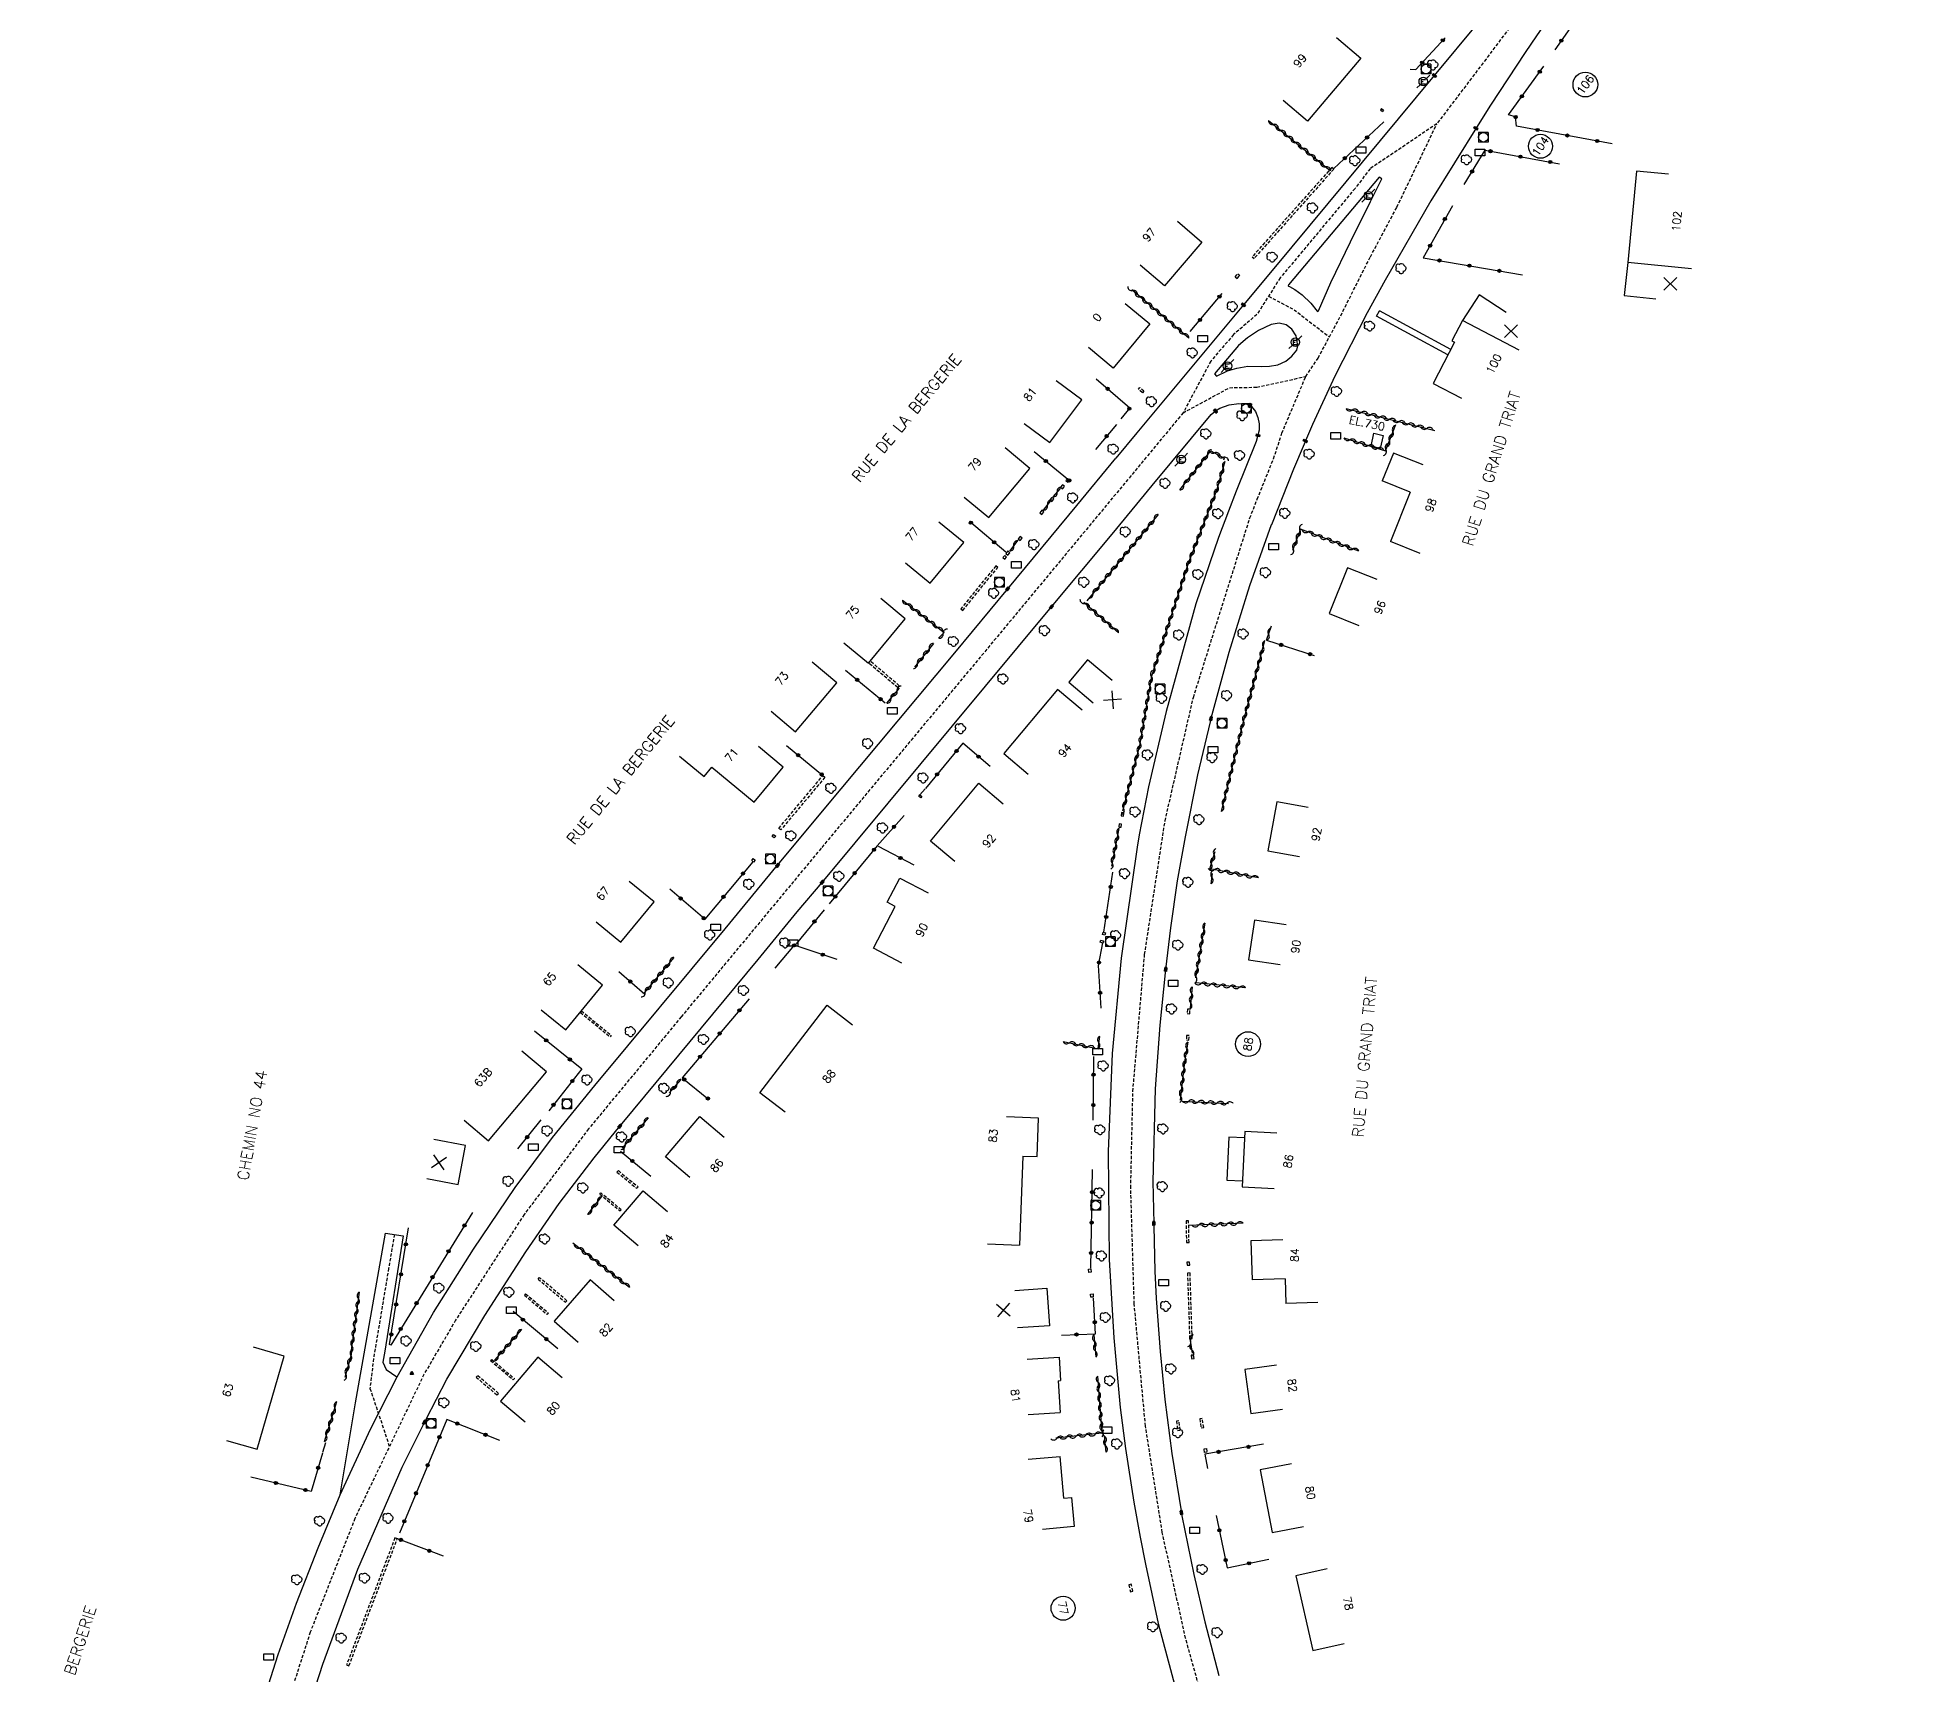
# Model space of a CAD drawing. Header units: millimetres. Extents: x 115000 to 116001, y 121999 to 123001.
# Drawn here: x 115086.2 to 115377.7, y 122583.1 to 122838.9 of the extents above; entities that cross this region are included whole.
import ezdxf
from ezdxf.enums import TextEntityAlignment as Align

# ---------------------------------------------------------------- set-up
doc = ezdxf.new("R2010")
doc.units = ezdxf.units.MM
doc.linetypes.add('DASHED', pattern=[0.75, 0.5, -0.25])
doc.layers.get('0').update_dxf_attribs({"linetype": 'CONTINUOUS'})
for name, color, linetype in [('W0001', 6, 'DASHED'), ('W0008', 7, 'CONTINUOUS'), ('W0100', 7, 'CONTINUOUS'), ('W0105', 7, 'CONTINUOUS'), ('W0112', 1, 'DASHED'), ('W0300', 7, 'CONTINUOUS'), ('W0310', 3, 'CONTINUOUS'), ('W0322', 7, 'CONTINUOUS'), ('W0400', 7, 'CONTINUOUS'), ('W0420', 7, 'CONTINUOUS'), ('W0471', 7, 'CONTINUOUS'), ('W0851', 7, 'CONTINUOUS'), ('W0984', 7, 'CONTINUOUS'), ('W0989', 7, 'CONTINUOUS'), ('W0991', 7, 'CONTINUOUS'), ('W1102', 7, 'CONTINUOUS'), ('W1471', 7, 'CONTINUOUS')]:
    doc.layers.add(name, color=color, linetype=linetype)
doc.styles.get("Standard").update_dxf_attribs({"font": 'romans.shx', "width": 0.85})

# ---------------------------------------------------------------- blocks, each defined once
blk = doc.blocks.new('T400')
for p, q in [((-0.15, 0.3), (0.15, 0.3)), ((-0.15, -0.25), (-0.15, 0.3)), ((-0.15, 0.15), (0.15, 0.15)), ((-0.15, 0), (0.15, 0)), ((0.15, 0.3), (0.15, -0.25)), ((-0.15, -0.15), (0.15, -0.15)), ((-0.15, -0.25), (-0.15, -0.3)), ((-0.15, -0.3), (0.15, -0.3)), ((0.15, -0.3), (0.15, -0.25))]:
    blk.add_line(p, q)
blk = doc.blocks.new('T300')
for p, q in [((-0.8, 0.51), (-0.86, 0.34)), ((-0.86, 0.34), (-0.86, 0.17)), ((-0.86, 0.17), (-0.74, 0.06)), ((-0.69, 0.63), (-0.8, 0.51)), ((-0.8, -0.06), (-0.74, 0.06)), ((-0.74, 0.06), (-0.69, 0.11)), ((-0.57, 0.69), (-0.69, 0.63)), ((-0.46, 0.69), (-0.57, 0.69)), ((-0.29, 0.63), (-0.46, 0.69)), ((-0.29, 0.63), (-0.17, 0.74)), ((-0.23, 0.57), (-0.29, 0.63)), ((-0.17, 0.74), (-0.06, 0.8)), ((-0.06, 0.8), (0.06, 0.8)), ((0.06, 0.8), (0.23, 0.74)), ((0.23, 0.74), (0.34, 0.63)), ((0.34, 0.63), (0.4, 0.51)), ((0.46, 0.46), (0.34, 0.46)), ((0.4, 0.51), (0.4, 0.46)), ((0.57, 0.4), (0.46, 0.46)), ((0.57, 0.4), (0.69, 0.29)), ((0.69, 0.29), (0.74, 0.17)), ((0.74, 0.06), (0.69, -0.17)), ((0.74, 0.17), (0.74, 0.06)), ((-0.8, -0.17), (-0.8, -0.06)), ((-0.8, -0.23), (-0.8, -0.17)), ((-0.74, -0.34), (-0.8, -0.23)), ((-0.69, -0.4), (-0.74, -0.34)), ((-0.51, -0.46), (-0.69, -0.4)), ((-0.4, -0.46), (-0.51, -0.46)), ((-0.4, -0.46), (-0.34, -0.46)), ((-0.34, -0.46), (-0.34, -0.4)), ((-0.34, -0.51), (-0.34, -0.46)), ((-0.29, -0.63), (-0.34, -0.51)), ((-0.17, -0.74), (-0.29, -0.63)), ((-0.06, -0.8), (-0.17, -0.74)), ((0.06, -0.8), (-0.06, -0.8)), ((0.17, -0.74), (0.06, -0.8)), ((0.23, -0.69), (0.17, -0.74)), ((0.29, -0.46), (0.23, -0.46)), ((0.29, -0.63), (0.23, -0.69)), ((0.46, -0.4), (0.29, -0.46)), ((0.34, -0.51), (0.29, -0.63)), ((0.34, -0.51), (0.34, -0.46)), ((0.57, -0.34), (0.46, -0.4)), ((0.63, -0.29), (0.57, -0.34)), ((0.69, -0.17), (0.63, -0.29))]:
    blk.add_line(p, q)
blk = doc.blocks.new('T471')
for p, q in [((-0.333334, 0.333334), (-0.333334, -0.333334)), ((-0.333334, 0.333334), (0.333334, 0.333334)), ((-0.333334, 0), (0, 0)), ((0.500001, 0.500001), (1.000002, 1.000002)), ((-0.500001, -0.500001), (-1.000002, -1.000002)), ((-0.333334, -0.333334), (0.333334, -0.333334))]:
    blk.add_line(p, q)
blk.add_ellipse((0, 0), major_axis=(0.471405, 0.471405), ratio=1, start_param=5.4977871438, end_param=11.780972451)
blk = doc.blocks.new('T420')
for p, q in [((0.75, 0.75), (-0.75, 0.75)), ((-0.75, 0.75), (-0.75, -0.75)), ((0.75, 0.75), (0.75, -0.75)), ((0.75, -0.75), (-0.75, -0.75))]:
    blk.add_line(p, q)
blk.add_ellipse((0, 0), major_axis=(-0.53, 0.53), ratio=1, start_param=3.926991, end_param=10.210176)
blk = doc.blocks.new('T1471')
at = {"color": 0, "linetype": 'Continuous', "flags": 128}
blk.add_lwpolyline([(-0.75, -0.5), (-0.75, 0.5), (0.75, 0.5), (0.75, -0.5), (-0.75, -0.5)], dxfattribs=at)
blk = doc.blocks.new('t991o')
at = {"color": 0, "linetype": 'Continuous'}
for p, q in [((-1, 1), (1, -1)), ((-1, -1), (1, 1))]:
    blk.add_line(p, q, dxfattribs=at)
blk = doc.blocks.new('t310o')
at = {"color": 0, "linetype": 'Continuous'}
for centre, start, end in [((-0.5, 0.38), 216.8699, 323.1304), ((0.5, -0.37), 36.8699, 143.1303)]:
    blk.add_arc(centre, 0.625, start, end, dxfattribs=at)
blk = doc.blocks.new('t322o')
at = {"color": 0, "linetype": 'Continuous'}
for radius in [0.25, 0.15]:
    blk.add_circle((0, 0), radius, dxfattribs=at)
blk = doc.blocks.new('T851')
for p, q in [((-0.25, -0.15), (0, 0.32)), ((0, 0.32), (0.25, -0.15)), ((-0.25, -0.15), (0.25, -0.15))]:
    blk.add_line(p, q)
for major_axis in [(-0.106, 0.106), (-0.0354, 0.0354), (-0.0236, 0.0236)]:
    blk.add_ellipse((0, 0), major_axis=major_axis, ratio=1, start_param=3.926991, end_param=10.210176)

msp = doc.modelspace()

# ---------------------------------------------------------------- linework, layer by layer
at = {"layer": 'W0001'}
for points in [[(115447.96, 123000), (115437.95, 122987.99), (115404.11, 122947.27), (115373.67, 122910.72), (115350.56, 122882.91), (115332.31, 122860.92), (115321.08, 122846.9), (115312.49, 122835.47), (115304.82, 122825.36), (115294.39, 122818.34), (115292.03, 122815.27), (115280.33, 122801.28), (115276.7, 122795.58), (115273.06, 122792.43), (115269.5, 122788.29), (115265.17, 122780.21), (115257.52, 122770.98)], [(115275.6, 122763.79), (115276.75, 122766.73), (115279.3, 122773.05), (115280.6, 122777.03), (115284.33, 122785.89), (115286.26, 122788.77), (115289.79, 122795.38), (115294.42, 122804.57), (115298.57, 122812.34), (115304.82, 122825.36)], [(115278.52, 122798.43), (115282.5, 122796.32), (115288.02, 122792.07)], [(115265.17, 122780.21), (115272.42, 122784.14), (115276.67, 122784.21), (115284.33, 122785.89)], [(115257.52, 122770.98), (115234.5, 122743.28), (115208.62, 122712.2), (115186.79, 122685.9), (115172.3, 122668.38), (115162.23, 122655), (115151.54, 122638.52), (115146.59, 122630.04), (115135.81, 122607.55), (115128.83, 122589.78), (115121.41, 122566.71), (115110.04, 122527.11)], [(115268.2, 122579.36), (115265.56, 122588.83), (115261.92, 122605.37), (115259.29, 122621.98), (115257.54, 122641.02), (115256.99, 122659.17), (115257.33, 122674.25), (115259.16, 122695.63), (115262.35, 122716.49), (115266.78, 122735.78), (115275.6, 122763.79)], [(115141.97, 122651.9), (115141.07, 122646.59), (115138.71, 122632.51), (115138.16, 122627.85), (115141.2, 122618.79)]]:
    msp.add_lwpolyline(points, dxfattribs=at)
at = {"layer": 'W0008'}
for points in [[(115443.37, 123000), (115433.12, 122987.71), (115432.84, 122987.38), (115401.43, 122949.57), (115401.21, 122949.3), (115370.63, 122912.57), (115370.44, 122912.35), (115339.58, 122875.16), (115339.35, 122874.89), (115311.31, 122841.21), (115304.41, 122832.9), (115279.32, 122802.75), (115274.59, 122797.08), (115257.96, 122777.08), (115254.69, 122773.11)], [(115452.54, 123000), (115437.06, 122981.4), (115436.81, 122981.12), (115405.62, 122943.59), (115405.4, 122943.35), (115374.25, 122905.9), (115373.93, 122905.57), (115343.16, 122868.51), (115342.84, 122868.12), (115330.27, 122852.95), (115325.99, 122847.28), (115320.36, 122839.09), (115318.6, 122836.49), (115313.2, 122828.27), (115311.26, 122825.19)], [(115311.26, 122825.19), (115303.88, 122813.34), (115296.72, 122800.94), (115293.92, 122795.81), (115288.89, 122785.94), (115285.41, 122778.4), (115284.27, 122775.83), (115284.09, 122775.31), (115282.42, 122771.41), (115278.96, 122762.72)], [(115281.65, 122800.19), (115281.6, 122800.06), (115281.66, 122799.99), (115281.78, 122799.94), (115282.63, 122799.47), (115283.79, 122798.64), (115285.11, 122797.34), (115286.09, 122796.1), (115286.22, 122796.04), (115286.34, 122796.13), (115288.27, 122800.59), (115291.31, 122806.92), (115294.44, 122813.21), (115296.24, 122816.76), (115295.82, 122817.04), (115281.65, 122800.19)], [(115270.07, 122786.32), (115270.39, 122785.93), (115272.09, 122786.76), (115273.54, 122787.21), (115275.26, 122787.5), (115277.41, 122787.46), (115278.67, 122787.49), (115279.97, 122787.71), (115281.22, 122788.27), (115282.17, 122789.07), (115282.93, 122789.98), (115283.11, 122790.67), (115282.82, 122792.23), (115282.15, 122793.26), (115281.28, 122793.96), (115280.17, 122794.24), (115278.92, 122794.01), (115276.96, 122793.06), (115275.24, 122791.94), (115273.81, 122790.74), (115270.07, 122786.32)], [(115260.35, 122768.85), (115269.57, 122779.97), (115270.24, 122780.51), (115270.92, 122780.96), (115272.38, 122781.45), (115273.89, 122781.69), (115274.9, 122781.63), (115275.36, 122781.52), (115275.6, 122781.37), (115275.84, 122781.21), (115276.46, 122780.43), (115276.87, 122779.49), (115277.06, 122778.5), (115277.06, 122777.49), (115276.85, 122776.7), (115276.6, 122775.76), (115273.44, 122767.97), (115272.25, 122764.85)], [(115120.85, 122577), (115123.83, 122586.28), (115126.68, 122594.29), (115130.04, 122602.96), (115133.48, 122611.22), (115138.25, 122621.51), (115142.38, 122629.67), (115148.1, 122639.7), (115154.31, 122649.62), (115160.82, 122659.22), (115166.68, 122667.05), (115173.27, 122675.18), (115193.64, 122699.63), (115201.83, 122709.56), (115201.83, 122709.56), (115211.78, 122721.48), (115229.49, 122742.75), (115237.77, 122752.73), (115248.56, 122765.75), (115254.69, 122773.11)], [(115198.8, 122694.86), (115204.91, 122702.26), (115208.78, 122706.88), (115244.6, 122749.91), (115254.07, 122761.29), (115260.35, 122768.85)], [(115272.25, 122764.85), (115270.69, 122760.74), (115267.18, 122750.39), (115262.53, 122733.59), (115259.76, 122721.79), (115258.31, 122714.3), (115258, 122712.37), (115255.5, 122695.04), (115254.09, 122680.15), (115253.47, 122664.87), (115253.61, 122647.98), (115254.34, 122635.73), (115255.33, 122624.85), (115256.17, 122618.45), (115257.48, 122610.07), (115258.47, 122604.61), (115259.29, 122600.42), (115261.29, 122591.14), (115263.96, 122581.02)], [(115278.95, 122762.73), (115275.52, 122753.22), (115272.32, 122742.77), (115269.52, 122732.46), (115269.39, 122731.93), (115267.42, 122723.7), (115265.47, 122713.98), (115264.26, 122707.14), (115263.22, 122699.79), (115262.44, 122693.29), (115262.35, 122692.75), (115261.55, 122684.59), (115260.82, 122674.65), (115260.45, 122660.16), (115260.59, 122653.62), (115260.58, 122653.2), (115260.77, 122646.16), (115260.99, 122641.87), (115261.59, 122633.62), (115262.34, 122626.14), (115263.41, 122617.71), (115264.9, 122608.44), (115264.99, 122607.96), (115266.86, 122598.8), (115268.55, 122591.4), (115270.74, 122583.03)], [(115112.7, 122513.9), (115111.72, 122515.41), (115111.21, 122517.14), (115111.16, 122519.06), (115111.3, 122519.55), (115115.48, 122534.22), (115121.38, 122555.04), (115124.15, 122564.12), (115127.45, 122574.5), (115130.77, 122584.81), (115136.25, 122599.62), (115143.18, 122615.53), (115146.65, 122622.54), (115146.93, 122623.05), (115150.15, 122629.31), (115156.1, 122639.24), (115162.51, 122649.19), (115167.73, 122656.72), (115173.17, 122663.88), (115177.18, 122668.79), (115177.55, 122669.24), (115198.8, 122694.86)], [(115133.48, 122611.22), (115135.92, 122625.6), (115140.57, 122652.1), (115143.36, 122651.7), (115140.48, 122633.68), (115140.19, 122631.93), (115140.71, 122630.81), (115142.37, 122629.67)]]:
    msp.add_lwpolyline(points, dxfattribs=at)
at = {"layer": 'W0100'}
for p, q in [((115300.66, 122767.84), (115296.29, 122769.6)), ((115300.66, 122767.84), (115297.55, 122760.12)), ((115302.19, 122758.26), (115297.55, 122760.12)), ((115242.59, 122670.06), (115237.6, 122670.25)), ((115242.37, 122664.06), (115242.59, 122670.06)), ((115240.15, 122664.14), (115239.63, 122650.24)), ((115240.15, 122664.14), (115242.37, 122664.06)), ((115234.63, 122650.43), (115239.63, 122650.24)), ((115281.09, 122644.97), (115275.96, 122644.79)), ((115281.09, 122644.97), (115281.23, 122641.09)), ((115286.22, 122641.27), (115281.23, 122641.09)), ((115245.67, 122629.06), (115246.04, 122629.08)), ((115245.67, 122629.06), (115245.96, 122624.08)), ((115240.97, 122623.79), (115245.96, 122624.08)), ((115240.99, 122616.78), (115245.97, 122617.23)), ((115246.56, 122610.72), (115245.97, 122617.23)), ((115246.56, 122610.72), (115247.76, 122610.83)), ((115247.76, 122610.83), (115248.17, 122606.28)), ((115248.17, 122606.28), (115243.19, 122605.83))]:
    msp.add_line(p, q, dxfattribs=at)
for points in [[(115289.13, 122838.83), (115292.95, 122835.59), (115284.62, 122825.78), (115280.8, 122829.01)], [(115340.97, 122817.51), (115335.99, 122817.98), (115334.62, 122803.67), (115334.05, 122798.55), (115339.02, 122798)], [(115264.3, 122810.13), (115268.1, 122806.89), (115262.29, 122800.06), (115258.48, 122803.3)], [(115315.62, 122795.89), (115311.44, 122798.64), (115308.79, 122794.63), (115307.14, 122791.46), (115307.58, 122791.23), (115304.21, 122784.8), (115308.64, 122782.48)], [(115256.14, 122797.29), (115259.98, 122794.09), (115254.26, 122787.21), (115250.42, 122790.41)], [(115240.37, 122778.57), (115244.37, 122775.57), (115249.37, 122782.23), (115245.36, 122785.23)], [(115294.55, 122774.99), (115294.97, 122777.02), (115296.4, 122776.68), (115295.98, 122774.66), (115294.55, 122774.99)], [(115230.97, 122767.05), (115234.81, 122763.85), (115241.22, 122771.53), (115237.39, 122774.73)], [(115302.67, 122772.07), (115298.03, 122773.93), (115296.29, 122769.6)], [(115221.8, 122756.8), (115225.66, 122753.62), (115230.9, 122759.95), (115227.04, 122763.14)], [(115295.48, 122754.16), (115290.84, 122756.03), (115287.97, 122748.89), (115292.61, 122747.02)], [(115212.18, 122744.31), (115216.03, 122741.11), (115221.78, 122748.03), (115217.94, 122751.23)], [(115200.81, 122733.61), (115204.64, 122730.4), (115211.06, 122738.06), (115207.23, 122741.27)], [(115254.08, 122738.43), (115250.26, 122741.65), (115247.32, 122738.16), (115251.14, 122734.94)], [(115249.39, 122733.78), (115245.56, 122737.01), (115237.15, 122727.02), (115240.98, 122723.8)], [(115186.49, 122726.6), (115190.35, 122723.41), (115191.54, 122724.86), (115198.16, 122719.4), (115202.71, 122724.9), (115198.86, 122728.09)], [(115229.53, 122710.13), (115225.7, 122713.34), (115233.24, 122722.36), (115237.07, 122719.16)], [(115284.73, 122718.57), (115279.81, 122719.46), (115278.42, 122711.79), (115283.34, 122710.9)], [(115173.48, 122700.7), (115177.35, 122697.53), (115182.53, 122703.86), (115178.66, 122707.03)], [(115221.23, 122694.29), (115216.8, 122696.6), (115220.22, 122703.14), (115218.96, 122703.81), (115220.9, 122707.54), (115225.34, 122705.23)], [(115281.26, 122700.24), (115276.31, 122700.98), (115275.39, 122694.8), (115280.34, 122694.07)], [(115164.89, 122686.99), (115168.76, 122683.83), (115174.5, 122690.85), (115170.63, 122694.01)], [(115203.01, 122670.97), (115199.05, 122674.02), (115209.59, 122687.7), (115213.55, 122684.65)], [(115152.85, 122669.76), (115156.68, 122666.54), (115165.71, 122677.3), (115161.88, 122680.51)], [(115188.13, 122660.79), (115184.32, 122664.02), (115189.66, 122670.32), (115193.47, 122667.09)], [(115279.81, 122667.74), (115274.81, 122667.98), (115274.4, 122659.32), (115279.4, 122659.08)], [(115147.02, 122660.63), (115151.94, 122659.72), (115153.06, 122665.79), (115148.15, 122666.71)], [(115274.77, 122666.98), (115272.29, 122667.1), (115271.98, 122660.37), (115274.45, 122660.26)], [(115180.07, 122650.12), (115176.26, 122653.35), (115180.83, 122658.73), (115184.64, 122655.49)], [(115280.74, 122651.08), (115275.74, 122650.9), (115275.96, 122644.79)], [(115176.3, 122641.52), (115172.53, 122644.8), (115166.93, 122638.36), (115170.7, 122635.08)], [(115238.91, 122643.15), (115243.9, 122643.49), (115244.29, 122637.64), (115239.3, 122637.31)], [(115115.76, 122619.74), (115120.56, 122618.34), (115124.78, 122632.89), (115119.98, 122634.29)], [(115168.19, 122629.48), (115164.38, 122632.72), (115158.57, 122625.88), (115162.38, 122622.64)], [(115240.84, 122632.43), (115245.83, 122632.72), (115246.04, 122629.08)], [(115279.77, 122631.47), (115274.82, 122630.79), (115275.77, 122623.91), (115280.72, 122624.59)], [(115282.13, 122616.09), (115277.21, 122615.15), (115279.09, 122605.33), (115284, 122606.27)], [(115287.68, 122599.7), (115282.8, 122598.6), (115285.44, 122586.9), (115290.31, 122587.99)]]:
    msp.add_lwpolyline(points, dxfattribs=at)
at = {"layer": 'W0105'}
for p, q in [((115295.38, 122795.3), (115295.84, 122796.16)), ((115306.99, 122790.11), (115295.84, 122796.16)), ((115306.54, 122789.25), (115295.38, 122795.3)), ((115224.04, 122720.55), (115224.89, 122721.49)), ((115130.82, 122617.87), (115131.24, 122619.39))]:
    msp.add_line(p, q, dxfattribs=at)
at = {"layer": 'W0112'}
for p, q in [((115296.18, 122827.76), (115296.01, 122827.56)), ((115296.18, 122827.76), (115296.48, 122827.5)), ((115296.01, 122827.56), (115296.31, 122827.29)), ((115296.48, 122827.5), (115296.31, 122827.29)), ((115288.41, 122818.55), (115275.96, 122804.59)), ((115288.71, 122818.29), (115276.25, 122804.32)), ((115288.71, 122818.29), (115288.41, 122818.55)), ((115275.96, 122804.59), (115276.25, 122804.32)), ((115273.32, 122801.43), (115273.7, 122801.88)), ((115273.63, 122801.18), (115274.01, 122801.63)), ((115274.01, 122801.63), (115273.7, 122801.88)), ((115273.32, 122801.43), (115273.63, 122801.18)), ((115258.18, 122783.89), (115258.4, 122784.15)), ((115259.05, 122783.62), (115258.4, 122784.15)), ((115247.41, 122769.65), (115247.1, 122769.91)), ((115247.18, 122769.38), (115247.41, 122769.65)), ((115244.99, 122766.76), (115244.67, 122767)), ((115244.68, 122766.36), (115244.99, 122766.76)), ((115246.64, 122768.74), (115246.33, 122768.98)), ((115246.33, 122768.33), (115246.64, 122768.74)), ((115243.11, 122764.35), (115243.43, 122764.73)), ((115243.43, 122764.73), (115243.13, 122764.99)), ((115240.02, 122760.62), (115239.72, 122760.88)), ((115237.6, 122757.66), (115237.3, 122757.93)), ((115237.8, 122758), (115238.12, 122758.37)), ((115238.12, 122758.37), (115237.82, 122758.64)), ((115239.72, 122760.26), (115240.02, 122760.62)), ((115230.74, 122749.35), (115236.22, 122756.06)), ((115236.22, 122756.06), (115235.91, 122756.31)), ((115237.33, 122757.35), (115237.6, 122757.66)), ((115216.06, 122741.13), (115216.31, 122741.43)), ((115220.83, 122737.6), (115216.31, 122741.43)), ((115209.21, 122723.3), (115202.33, 122715.07)), ((115223.87, 122720.32), (115224.04, 122720.56)), ((115224.04, 122720.56), (115224.37, 122720.32)), ((115255.94, 122717.75), (115255.54, 122717.79)), ((115255.88, 122717.21), (115255.94, 122717.75)), ((115201.3, 122713.82), (115200.98, 122714.06)), ((115201.53, 122714.12), (115201.3, 122713.82)), ((115202.33, 122715.07), (115202.02, 122715.32)), ((115255.57, 122715.97), (115255.18, 122716.03)), ((115255.51, 122715.48), (115255.57, 122715.97)), ((115198.08, 122710.04), (115197.78, 122710.3)), ((115198.34, 122710.34), (115198.08, 122710.04)), ((115252.62, 122697.41), (115252.24, 122697.52)), ((115252.96, 122698.63), (115252.57, 122698.73)), ((115252.72, 122697.76), (115252.62, 122697.41)), ((115253.05, 122698.99), (115252.96, 122698.63)), ((115171.19, 122686.81), (115175.83, 122683.02)), ((115265.86, 122687.08), (115265.82, 122686.38)), ((115265.82, 122686.38), (115266.22, 122686.35)), ((115175.83, 122683.02), (115175.66, 122682.78)), ((115265.7, 122682.96), (115265.68, 122682.28)), ((115265.68, 122682.28), (115266.08, 122682.26)), ((115176.96, 122661.86), (115176.74, 122661.62)), ((115176.74, 122661.62), (115179.83, 122659.1)), ((115174.07, 122658.18), (115174.21, 122658.38)), ((115174.07, 122658.18), (115177.26, 122655.56)), ((115265.63, 122654.03), (115265.7, 122650.64)), ((115265.7, 122650.64), (115266.1, 122650.65)), ((115265.78, 122647.56), (115265.81, 122647.08)), ((115265.81, 122647.08), (115266.21, 122647.1)), ((115164.41, 122644.92), (115164.62, 122645.17)), ((115164.41, 122644.92), (115168.71, 122641.3)), ((115250.83, 122646.01), (115250.43, 122645.96)), ((115250.76, 122646.51), (115250.83, 122646.01)), ((115265.86, 122645.86), (115266.19, 122635.62)), ((115162.47, 122642.64), (115162.28, 122642.42)), ((115162.28, 122642.42), (115165.85, 122639.39)), ((115251.14, 122642.11), (115250.74, 122642.09)), ((115251.12, 122642.61), (115251.14, 122642.11)), ((115266.19, 122635.62), (115266.59, 122635.63)), ((115266.41, 122633.02), (115266.48, 122632.49)), ((115266.48, 122632.49), (115266.88, 122632.54)), ((115154.75, 122629.6), (115154.98, 122629.83)), ((115154.75, 122629.6), (115158, 122626.85)), ((115157.01, 122632.2), (115157.18, 122632.38)), ((115157.18, 122632.38), (115160.72, 122629.38)), ((115264.12, 122622.75), (115264.32, 122621.29)), ((115264.32, 122621.29), (115264.72, 122621.34)), ((115267.77, 122623.09), (115267.99, 122621.67)), ((115267.99, 122621.67), (115268.39, 122621.73)), ((115268.43, 122618.4), (115268.82, 122618.47)), ((115268.52, 122617.85), (115268.43, 122618.4)), ((115142.06, 122604.51), (115134.51, 122584.69)), ((115257.08, 122597.29), (115256.69, 122597.2)), ((115257.33, 122596.18), (115257.08, 122597.29)), ((115134.51, 122584.69), (115134.88, 122584.55))]:
    msp.add_line(p, q, dxfattribs=at)
for points in [[(115259.05, 122783.62), (115258.82, 122783.36), (115258.18, 122783.89)], [(115247.1, 122769.91), (115246.88, 122769.64), (115247.18, 122769.38)], [(115244.67, 122767), (115244.36, 122766.6), (115244.68, 122766.36)], [(115246.33, 122768.98), (115246.01, 122768.58), (115246.33, 122768.33)], [(115243.13, 122764.99), (115242.81, 122764.6), (115243.11, 122764.35)], [(115239.72, 122760.88), (115239.41, 122760.53), (115239.72, 122760.26)], [(115237.3, 122757.93), (115237.03, 122757.62), (115237.33, 122757.35)], [(115237.82, 122758.64), (115237.5, 122758.27), (115237.8, 122758)], [(115235.91, 122756.31), (115230.43, 122749.6), (115230.74, 122749.35)], [(115220.83, 122737.6), (115220.59, 122737.3), (115216.06, 122741.13)], [(115202.02, 122715.32), (115208.9, 122723.56), (115209.21, 122723.3)], [(115224.37, 122720.32), (115224.19, 122720.08), (115223.87, 122720.32)], [(115255.54, 122717.79), (115255.48, 122717.26), (115255.88, 122717.21)], [(115200.98, 122714.06), (115201.21, 122714.37), (115201.53, 122714.12)], [(115255.18, 122716.03), (115255.11, 122715.53), (115255.51, 122715.48)], [(115197.78, 122710.3), (115198.03, 122710.6), (115198.34, 122710.34)], [(115252.24, 122697.52), (115252.34, 122697.87), (115252.72, 122697.76)], [(115252.57, 122698.73), (115252.67, 122699.09), (115253.05, 122698.99)], [(115171.19, 122686.81), (115171.03, 122686.57), (115175.66, 122682.78)], [(115266.22, 122686.35), (115266.26, 122687.06), (115265.86, 122687.08)], [(115266.08, 122682.26), (115266.1, 122682.95), (115265.7, 122682.96)], [(115176.96, 122661.86), (115180.05, 122659.35), (115179.83, 122659.1)], [(115177.26, 122655.56), (115177.4, 122655.76), (115174.21, 122658.38)], [(115266.1, 122650.65), (115266.03, 122654.04), (115265.63, 122654.03)], [(115266.21, 122647.1), (115266.18, 122647.59), (115265.78, 122647.56)], [(115168.71, 122641.3), (115168.91, 122641.55), (115164.62, 122645.17)], [(115250.43, 122645.96), (115250.37, 122646.46), (115250.76, 122646.51)], [(115266.59, 122635.63), (115266.26, 122645.88), (115265.86, 122645.86)], [(115162.47, 122642.64), (115166.05, 122639.61), (115165.85, 122639.39)], [(115250.74, 122642.09), (115250.72, 122642.59), (115251.12, 122642.61)], [(115266.88, 122632.54), (115266.8, 122633.07), (115266.41, 122633.02)], [(115158, 122626.85), (115158.23, 122627.08), (115154.98, 122629.83)], [(115157.01, 122632.2), (115160.55, 122629.2), (115160.72, 122629.38)], [(115264.72, 122621.34), (115264.51, 122622.81), (115264.12, 122622.75)], [(115268.39, 122621.73), (115268.16, 122623.15), (115267.77, 122623.09)], [(115268.82, 122618.47), (115268.91, 122617.92), (115268.52, 122617.85)], [(115134.88, 122584.55), (115142.43, 122604.37), (115142.06, 122604.51)], [(115256.69, 122597.2), (115256.94, 122596.09), (115257.33, 122596.18)]]:
    msp.add_lwpolyline(points, dxfattribs=at)
at = {"layer": 'W0310'}
for p, q in [((115278.51, 122825.89), (115288.14, 122818.04)), ((115266.09, 122791.9), (115257.15, 122799.41)), ((115290.63, 122780.88), (115304.51, 122777.46)), ((115244.87, 122767.09), (115246, 122768.42)), ((115243.37, 122765.02), (115244.45, 122766.41)), ((115261.29, 122764.34), (115250.12, 122750.86)), ((115238.1, 122758.63), (115239.4, 122760.33)), ((115255.1, 122745.85), (115249.66, 122750.59)), ((115278.22, 122744.69), (115278.99, 122746.95)), ((115226.16, 122744.2), (115223.19, 122740.49)), ((115218.9, 122734.85), (115220.86, 122737.2)), ((115255.15, 122715.32), (115253.97, 122709.4)), ((115269.54, 122706.68), (115269.74, 122708.26)), ((115268.57, 122700.53), (115267.12, 122691.98)), ((115185.62, 122695.14), (115181, 122689.61)), ((115274.94, 122690.39), (115267.17, 122691.18)), ((115266.58, 122690.57), (115266.26, 122687.26)), ((115246.43, 122682.03), (115251.69, 122680.96)), ((115252.13, 122682.83), (115251.85, 122680.95)), ((115186.74, 122676.11), (115184.9, 122673.99)), ((115265.02, 122672.73), (115272.24, 122672.35)), ((115181.63, 122670.11), (115177.54, 122665.36)), ((115174.34, 122657.8), (115172.2, 122655.11)), ((115274.57, 122653.66), (115266.09, 122653.27)), ((115178.72, 122643.63), (115169.84, 122650.56)), ((115161.83, 122637.03), (115157.62, 122632.25)), ((115251.21, 122636.2), (115251.52, 122632.76)), ((115131.04, 122619.54), (115132.99, 122625.79)), ((115253.15, 122617.9), (115252.9, 122620.47))]:
    msp.add_line(p, q, dxfattribs=at)
for points in [[(115290.3, 122776.3), (115296.77, 122774.29), (115298.38, 122778.39)], [(115271.71, 122772.59), (115270.43, 122768.22), (115266.03, 122756.83), (115260.25, 122739.1), (115258.36, 122728.26), (115255.72, 122717.99)], [(115264.66, 122768.18), (115269.49, 122774.29), (115271.57, 122773.13), (115271.47, 122772.82)], [(115292.64, 122758.6), (115283.5, 122762.04), (115282.25, 122758.69)], [(115221.32, 122750.95), (115227.86, 122745.9), (115226.97, 122745)], [(115271.16, 122717.97), (115274.64, 122732.22), (115277.95, 122744.65)], [(115276.96, 122707.57), (115269.37, 122709.01), (115270.16, 122711.68)], [(115265.89, 122681.94), (115265.4, 122678.83), (115264.69, 122672.85)], [(115136.47, 122642.89), (115135.23, 122633.82), (115135.21, 122633.08), (115134.21, 122629.54)], [(115266.7, 122636.26), (115266.29, 122635.33), (115266.59, 122633.36)], [(115251.82, 122629.78), (115252.48, 122620.84), (115245.27, 122620.08)]]:
    msp.add_lwpolyline(points, dxfattribs=at)
at = {"layer": 'W0322'}
for p, q in [((115288.71, 122818.36), (115296.52, 122825.68)), ((115266.29, 122792.9), (115271.28, 122798.86)), ((115254.77, 122778.39), (115251.47, 122774.51)), ((115241.91, 122774.2), (115247.41, 122769.65)), ((115237.47, 122758.46), (115231.79, 122763.26)), ((115278.22, 122744.69), (115285.65, 122742.32)), ((115212.44, 122740.03), (115218.61, 122734.93)), ((115203.21, 122728.26), (115208.87, 122723.62)), ((115223.14, 122709.59), (115217.58, 122712.49)), ((115252.8, 122699.13), (115254.22, 122708.48)), ((115209.09, 122702.61), (115204.72, 122697.29)), ((115177.02, 122692.95), (115181.09, 122689.43)), ((115251.11, 122669.73), (115251.22, 122679.68)), ((115161.23, 122665.25), (115164.89, 122669.79)), ((115177.3, 122664.88), (115182.03, 122661)), ((115250.76, 122646.62), (115251.02, 122662.04)), ((115167.52, 122634.04), (115160.53, 122639.85)), ((115149.64, 122601.65), (115142.37, 122604.43))]:
    msp.add_line(p, q, dxfattribs=at)
for points in [[(115341.16, 122845.42), (115333.58, 122851.69), (115323.26, 122836.93)], [(115300.62, 122833.91), (115301.5, 122833.81), (115306.1, 122838.78)], [(115332.21, 122822.23), (115317.23, 122825), (115317.11, 122826.43), (115316, 122826.76), (115321.51, 122834.36)], [(115309.07, 122815.87), (115312.34, 122821.22), (115323.96, 122819.12)], [(115307.23, 122812.55), (115302.68, 122804.43), (115318.17, 122801.78)], [(115251.58, 122785.51), (115256.87, 122780.98), (115255.44, 122779.28)], [(115235.02, 122724.98), (115230.79, 122728.6), (115224.91, 122721.55)], [(115221.59, 122717.35), (115217.4, 122712.61), (115209.88, 122703.51)], [(115197.94, 122710.09), (115190.45, 122701.15), (115184.98, 122705.83)], [(115211.16, 122694.83), (115204.43, 122697.08), (115201.39, 122693.5)], [(115252.35, 122687.26), (115251.95, 122693.9), (115252.62, 122697.42)], [(115197.41, 122688.71), (115186.91, 122676.38), (115191.04, 122673.05)], [(115163.84, 122683.7), (115171.24, 122677.74), (115166.11, 122671.21)], [(115154.17, 122655.33), (115141.4, 122634.63), (115141.23, 122634.69), (115144.19, 122652.94)], [(115246.16, 122636.16), (115251.48, 122636.4), (115251.15, 122641.94)], [(115158.42, 122619.73), (115150.16, 122623.01), (115142.75, 122605.24)], [(115277.73, 122619.12), (115268.59, 122617.58), (115268.99, 122615.33)], [(115130.76, 122617.73), (115128.96, 122611.77), (115119.53, 122614)], [(115270.35, 122608.01), (115272.07, 122599.82), (115278.54, 122601.19)]]:
    msp.add_lwpolyline(points, dxfattribs=at)
at = {"layer": 'W1102'}
for p, q in [((115344.57, 122802.71), (115334.62, 122803.67)), ((115317.66, 122789.99), (115308.79, 122794.63))]:
    msp.add_line(p, q, dxfattribs=at)
for centre, radius in [((115328.01, 122831.48), 1.93), ((115320.99, 122821.84), 1.87), ((115275.32, 122681.62), 1.94), ((115246.43, 122593.52), 1.88)]:
    msp.add_circle(centre, radius, dxfattribs=at)

# ---------------------------------------------------------------- block references
at = {"layer": 'W0300'}
for p in [(115304.22, 122834.54), (115292.02, 122819.58), (115309.47, 122819.72), (115285.41, 122812.21), (115279.1, 122804.53), (115299.24, 122802.74), (115272.9, 122796.79), (115294.33, 122793.75), (115266.64, 122789.57), (115289.17, 122783.55), (115260.25, 122781.96), (115274.43, 122779.78), (115254.28, 122774.54), (115268.76, 122776.92), (115274.03, 122773.55), (115284.89, 122773.76), (115262.38, 122769.19), (115247.95, 122766.93), (115270.64, 122764.45), (115281.08, 122764.51), (115256.18, 122761.62), (115241.89, 122759.62), (115267.52, 122754.97), (115278.07, 122755.27), (115235.61, 122752.03), (115249.69, 122753.76), (115243.55, 122746.19), (115264.51, 122745.5), (115274.57, 122745.66), (115229.32, 122744.5), (115237.06, 122738.64), (115261.82, 122735.6), (115272.01, 122736.06), (115230.42, 122730.88), (115215.93, 122728.55), (115259.63, 122726.77), (115269.72, 122726.36), (115224.58, 122723.18), (115210.19, 122721.56), (115257.7, 122717.89), (115267.68, 122716.67), (115203.94, 122714.15), (115218.25, 122715.38), (115211.44, 122707.81), (115256.07, 122708.25), (115197.37, 122706.57), (115265.96, 122706.89), (115191.26, 122698.65), (115203.01, 122697.43), (115254.67, 122698.57), (115264.37, 122697.07), (115184.79, 122691.18), (115196.53, 122689.99), (115263.39, 122687.11), (115178.86, 122683.55), (115190.29, 122682.35), (115172.09, 122676.02), (115252.71, 122678.22), (115184.11, 122674.71), (115165.87, 122668.07), (115177.49, 122667.12), (115252.21, 122668.23), (115262.05, 122668.38), (115159.78, 122660.2), (115171.43, 122659.17), (115252.11, 122658.37), (115261.95, 122659.37), (115165.46, 122651.17), (115252.44, 122648.53), (115148.95, 122643.51), (115159.9, 122642.87), (115262.48, 122640.68), (115253.06, 122638.92), (115143.84, 122635.24), (115154.71, 122634.4), (115253.73, 122629.04), (115263.29, 122630.9), (115149.74, 122625.6), (115264.36, 122620.91), (115254.84, 122619.18), (115130.32, 122607.12), (115141.01, 122607.57), (115268.19, 122599.57), (115126.77, 122597.96), (115137.34, 122598.22), (115133.69, 122588.85), (115260.46, 122590.61), (115270.52, 122589.72)]:
    msp.add_blockref('T300', p, dxfattribs=at)
at = {"layer": 'W0310'}
for p, rotation in [((115279.28, 122825.26), 320.8410044175038), ((115280.44, 122824.31), 320.8410044175038), ((115281.61, 122823.36), 320.8410044175038), ((115282.77, 122822.42), 320.8410044175038), ((115283.93, 122821.47), 320.8410044175038), ((115285.1, 122820.52), 320.8410044175038), ((115286.26, 122819.57), 320.8410044175038), ((115287.42, 122818.63), 320.8410044175038), ((115257.29, 122799.3), 139.9287594762453), ((115258.43, 122798.33), 139.9287594762453), ((115259.58, 122797.37), 139.9287594762453), ((115260.73, 122796.4), 139.9287594762453), ((115261.88, 122795.44), 139.9287594762453), ((115263.02, 122794.47), 139.9287594762453), ((115264.17, 122793.51), 139.9287594762453), ((115265.32, 122792.54), 139.9287594762453), ((115291.6, 122780.64), 346.1826046590223), ((115293.06, 122780.28), 346.1826046590223), ((115294.51, 122779.92), 346.1826046590223), ((115295.97, 122779.56), 346.1826046590223), ((115297.43, 122779.2), 346.1826046590223), ((115297.95, 122777.29), 68.61194234824714), ((115298.88, 122778.85), 346.1826046590223), ((115300.34, 122778.49), 346.1826046590223), ((115301.8, 122778.13), 346.1826046590223), ((115303.25, 122777.77), 346.1826046590223), ((115291.25, 122776), 342.7686102259353), ((115292.69, 122775.55), 342.7686102259353), ((115294.12, 122775.11), 342.7686102259353), ((115296.85, 122774.5), 68.61194234824714), ((115297.4, 122775.9), 68.61194234824714), ((115268.07, 122772.49), 51.68920436048521), ((115269, 122773.67), 51.68920436048521), ((115270.1, 122773.95), 330.7956363826332), ((115271.41, 122773.22), 330.7956363826332), ((115271.42, 122771.63), 253.6934672270544), ((115295.55, 122774.67), 342.7686102259353), ((115265.28, 122768.96), 51.68920436048521), ((115266.21, 122770.14), 51.68920436048521), ((115267.14, 122771.32), 51.68920436048521), ((115270.58, 122768.75), 253.6934672270544), ((115271, 122770.19), 253.6934672270544), ((115243.99, 122765.81), 52.02210184792427), ((115245.51, 122767.85), 49.54068009331301), ((115269.55, 122765.94), 248.8967858656909), ((115270.09, 122767.34), 248.8967858656909), ((115260.65, 122763.57), 230.3496558175184), ((115268.47, 122763.14), 248.8967858656909), ((115269.01, 122764.54), 248.8967858656909), ((115257.78, 122760.1), 230.3496558175184), ((115258.74, 122761.26), 230.3496558175184), ((115259.7, 122762.41), 230.3496558175184), ((115267.38, 122760.34), 248.8967858656909), ((115267.93, 122761.74), 248.8967858656909), ((115282.9, 122760.42), 249.5806673975679), ((115283.42, 122761.82), 249.5806673975679), ((115284.68, 122761.6), 159.3079603117028), ((115286.09, 122761.07), 159.3079603117028), ((115287.49, 122760.54), 159.3079603117028), ((115238.71, 122759.43), 52.70123607846567), ((115255.87, 122757.79), 230.3496558175184), ((115256.82, 122758.95), 230.3496558175184), ((115266.3, 122757.54), 248.8967858656909), ((115266.85, 122758.94), 248.8967858656909), ((115282.37, 122759.01), 249.5806673975679), ((115288.9, 122760.01), 159.3079603117028), ((115290.3, 122759.48), 159.3079603117028), ((115291.7, 122758.95), 159.3079603117028), ((115252.99, 122754.33), 230.3496558175184), ((115253.95, 122755.48), 230.3496558175184), ((115254.91, 122756.63), 230.3496558175184), ((115265.34, 122754.7), 251.9373829908995), ((115265.8, 122756.13), 251.9373829908995), ((115251.08, 122752.02), 230.3496558175184), ((115252.04, 122753.17), 230.3496558175184), ((115264.41, 122751.85), 251.9373829908995), ((115264.87, 122753.28), 251.9373829908995), ((115222.11, 122750.34), 322.2727194509545), ((115223.3, 122749.42), 322.2727194509545), ((115224.49, 122748.51), 322.2727194509545), ((115249.82, 122750.45), 138.9672784515394), ((115250.95, 122749.47), 138.9672784515394), ((115252.08, 122748.48), 138.9672784515394), ((115263.48, 122749), 251.9373829908995), ((115263.94, 122750.43), 251.9373829908995), ((115225.67, 122747.59), 322.2727194509545), ((115226.86, 122746.67), 322.2727194509545), ((115227.69, 122745.73), 225.4173176214902), ((115253.21, 122747.5), 138.9672784515394), ((115254.35, 122746.51), 138.9672784515394), ((115262.55, 122746.15), 251.9373829908995), ((115263.01, 122747.57), 251.9373829908995), ((115278.54, 122745.64), 71.27607942696046), ((115225.53, 122743.42), 231.3534838155018), ((115261.62, 122743.29), 251.9373829908995), ((115262.08, 122744.72), 251.9373829908995), ((115277.3, 122742.2), 75.09137199381803), ((115277.69, 122743.65), 75.09137199381803), ((115223.66, 122741.08), 231.3534838155018), ((115224.6, 122742.25), 231.3534838155018), ((115260.69, 122740.44), 251.9373829908995), ((115261.15, 122741.87), 251.9373829908995), ((115276.53, 122739.3), 75.09137199381803), ((115276.91, 122740.75), 75.09137199381803), ((115220.5, 122736.77), 50.12006054921942), ((115259.98, 122737.54), 260.1301930324216), ((115260.23, 122739.01), 260.1301930324216), ((115275.76, 122736.41), 75.09137199381803), ((115276.14, 122737.85), 75.09137199381803), ((115219.54, 122735.62), 50.12006054921942), ((115259.46, 122734.58), 260.1301930324216), ((115259.72, 122736.06), 260.1301930324216), ((115274.99, 122733.51), 75.09137199381803), ((115275.37, 122734.96), 75.09137199381803), ((115258.95, 122731.62), 260.1301930324216), ((115259.21, 122733.1), 260.1301930324216), ((115274.25, 122730.6), 76.26414061380045), ((115274.6, 122732.06), 76.26414061380045), ((115258.43, 122728.67), 260.1301930324216), ((115258.69, 122730.15), 260.1301930324216), ((115273.53, 122727.68), 76.26414061380045), ((115273.89, 122729.14), 76.26414061380045), ((115257.72, 122725.76), 255.5852660303495), ((115258.09, 122727.21), 255.5852660303495), ((115272.82, 122724.77), 76.26414061380045), ((115273.18, 122726.23), 76.26414061380045), ((115256.97, 122722.85), 255.5852660303495), ((115257.35, 122724.3), 255.5852660303495), ((115272.11, 122721.86), 76.26414061380045), ((115272.46, 122723.31), 76.26414061380045), ((115256.23, 122719.95), 255.5852660303495), ((115256.6, 122721.4), 255.5852660303495), ((115271.4, 122718.94), 76.26414061380045), ((115271.75, 122720.4), 76.26414061380045), ((115255.85, 122718.49), 255.5852660303495), ((115254.96, 122714.34), 258.6602947892264), ((115254.37, 122711.4), 258.6602947892264), ((115254.66, 122712.87), 258.6602947892264), ((115270.02, 122711.2), 73.53583892905503), ((115254.07, 122709.93), 258.6602947892264), ((115270.08, 122708.88), 169.2501611269049), ((115269.59, 122709.76), 73.53583892905503), ((115269.67, 122707.67), 82.79920044228915), ((115271.56, 122708.6), 169.2501611269049), ((115273.03, 122708.32), 169.2501611269049), ((115274.51, 122708.04), 169.2501611269049), ((115275.98, 122707.76), 169.2501611269049), ((115268.4, 122699.55), 260.3889841522073), ((115267.9, 122696.59), 260.3889841522073), ((115268.15, 122698.07), 260.3889841522073), ((115184.02, 122693.22), 230.141445501875), ((115184.98, 122694.37), 230.141445501875), ((115267.4, 122693.63), 260.3889841522073), ((115267.65, 122695.11), 260.3889841522073), ((115182.1, 122690.92), 230.141445501875), ((115183.06, 122692.07), 230.141445501875), ((115267.15, 122692.15), 260.3889841522073), ((115267.98, 122691.1), 174.2127624166195), ((115269.47, 122690.95), 174.2127624166195), ((115270.96, 122690.79), 174.2127624166195), ((115272.46, 122690.64), 174.2127624166195), ((115273.95, 122690.49), 174.2127624166195), ((115181.14, 122689.77), 230.141445501875), ((115266.34, 122688.08), 264.5205611546384), ((115266.49, 122689.58), 264.5205611546384), ((115247.41, 122681.83), 348.4640242497271), ((115248.88, 122681.53), 348.4640242497271), ((115251.99, 122681.84), 261.6998023967027), ((115265.74, 122680.95), 260.9564809824333), ((115250.35, 122681.23), 348.4640242497271), ((115265.5, 122679.47), 260.9564809824333), ((115186.08, 122675.36), 229.0064332121756), ((115265.12, 122676.49), 263.2644915893078), ((115265.3, 122677.98), 263.2644915893078), ((115185.1, 122674.22), 229.0064332121756), ((115264.77, 122673.51), 263.2644915893078), ((115264.95, 122675), 263.2644915893078), ((115266.02, 122672.68), 357.0347363647213), ((115267.52, 122672.6), 357.0347363647213), ((115269.01, 122672.52), 357.0347363647213), ((115270.51, 122672.44), 357.0347363647213), ((115272.01, 122672.37), 357.0347363647213), ((115179.02, 122667.08), 229.2351126317275), ((115180, 122668.22), 229.2351126317275), ((115180.98, 122669.36), 229.2351126317275), ((115178.04, 122665.95), 229.2351126317275), ((115172.78, 122655.84), 231.507071942487), ((115173.72, 122657.01), 231.507071942487), ((115267.58, 122653.34), 182.6463093904471), ((115269.08, 122653.4), 182.6463093904471), ((115270.58, 122653.47), 182.6463093904471), ((115272.08, 122653.54), 182.6463093904471), ((115273.57, 122653.61), 182.6463093904471), ((115170.84, 122649.78), 142.0358141059584), ((115172.02, 122648.85), 142.0358141059584), ((115173.21, 122647.93), 142.0358141059584), ((115174.39, 122647.01), 142.0358141059584), ((115175.57, 122646.09), 142.0358141059584), ((115176.75, 122645.16), 142.0358141059584), ((115177.94, 122644.24), 142.0358141059584), ((115136.13, 122640.41), 262.2025822186924), ((115136.33, 122641.9), 262.2025822186924), ((115135.72, 122637.44), 262.2025822186924), ((115135.93, 122638.93), 262.2025822186924), ((115135.32, 122634.47), 262.2025822186924), ((115135.52, 122635.96), 262.2025822186924), ((115160.18, 122635.15), 228.5965169542949), ((115161.17, 122636.28), 228.5965169542949), ((115251.3, 122635.21), 275.1388716065975), ((115266.3, 122635.34), 246.4224882943869), ((115134.77, 122631.54), 254.3090921742404), ((115135.18, 122632.98), 254.3090921742404), ((115158.19, 122632.9), 228.5965169542949), ((115159.19, 122634.03), 228.5965169542949), ((115251.44, 122633.71), 275.1388716065975), ((115266.52, 122633.86), 278.6303966918999), ((115134.37, 122630.09), 254.3090921742404), ((115251.89, 122628.79), 274.2075600425925), ((115252, 122627.29), 274.2075600425925), ((115252.11, 122625.79), 274.2075600425925), ((115132.23, 122623.36), 72.67249184962921), ((115132.68, 122624.79), 72.67249184962921), ((115252.22, 122624.3), 274.2075600425925), ((115252.33, 122622.8), 274.2075600425925), ((115131.34, 122620.49), 72.67249184962921), ((115131.78, 122621.93), 72.67249184962921), ((115248.47, 122620.41), 186.0535969402732), ((115249.96, 122620.57), 186.0535969402732), ((115251.45, 122620.73), 186.0535969402732), ((115252.44, 122621.31), 274.2075600425925), ((115252.9, 122620.39), 95.75261862764484), ((115245.48, 122620.1), 186.0535969402732), ((115246.97, 122620.26), 186.0535969402732), ((115253.05, 122618.9), 95.75261862764484)]:
    msp.add_blockref('t310o', p, dxfattribs=dict(at, rotation=rotation))
at = {"layer": 'W0322'}
for p, rotation in [((115305.74, 122838.39), 47.20974741451601), ((115324.25, 122838.34), 235.0753227716312), ((115302.51, 122834.91), 47.20974741451601), ((115320.88, 122833.49), 54.08327986634744), ((115318.09, 122829.64), 54.08327986634744), ((115317.12, 122826.4), 94.77359015551738), ((115293.91, 122823.23), 43.15610013804854), ((115320.53, 122824.39), 169.5180839957524), ((115325.2, 122823.53), 169.5180839957524), ((115329.87, 122822.66), 169.5180839957524), ((115290.44, 122819.99), 43.15610013804854), ((115313.18, 122821.07), 349.7633082715955), ((115317.86, 122820.22), 349.7633082715955), ((115322.53, 122819.38), 349.7633082715955), ((115310.31, 122817.9), 58.52962012637159), ((115306.07, 122810.48), 240.7027070207467), ((115303.75, 122806.33), 240.7027070207467), ((115305.21, 122804), 350.2745026550711), ((115309.89, 122803.2), 350.2745026550711), ((115314.57, 122802.39), 350.2745026550711), ((115270.86, 122798.36), 50.0700490638811), ((115267.81, 122794.72), 50.0700490638811), ((115253.38, 122783.97), 319.4103099179409), ((115256.77, 122780.86), 229.7545703325895), ((115253.23, 122776.58), 229.5840312920703), ((115243.74, 122772.69), 320.4320863045424), ((115247.4, 122769.66), 320.4320863045424), ((115232.03, 122763.06), 139.7897904310467), ((115235.65, 122759.99), 139.7897904310467), ((115280.48, 122743.97), 342.3127676062847), ((115285.01, 122742.52), 342.3127676062847), ((115214.27, 122738.52), 320.4233755054655), ((115217.93, 122735.49), 320.4233755054655), ((115205.04, 122726.75), 320.6373623897356), ((115229.79, 122727.4), 230.1672027742887), ((115233.22, 122726.52), 139.5136222085979), ((115208.72, 122723.74), 320.6373623897356), ((115226.75, 122723.76), 230.1672027742887), ((115220.02, 122715.57), 228.524306896521), ((115216.89, 122711.99), 230.4082076854998), ((115196.42, 122708.27), 230.0442916726049), ((115213.87, 122708.33), 230.4082076854998), ((115221.04, 122710.68), 152.4595915984491), ((115253.87, 122706.18), 81.39526328309124), ((115186.68, 122704.37), 139.4314932402786), ((115193.37, 122704.63), 230.0442916726049), ((115210.84, 122704.67), 230.4082076854998), ((115190.29, 122701.28), 139.4314932402786), ((115207.58, 122700.77), 230.5429746566786), ((115253.16, 122701.48), 81.39526328309124), ((115204.41, 122697.06), 229.6391022951358), ((115208.91, 122695.59), 161.5293621286301), ((115252.04, 122694.37), 79.21729965176435), ((115178.82, 122691.39), 319.1666419567259), ((115252.21, 122689.63), 93.39788936358265), ((115195.87, 122686.9), 229.5728606101684), ((115165.69, 122682.21), 321.1545614950272), ((115192.79, 122683.29), 229.5728606101684), ((115169.39, 122679.23), 321.1545614950272), ((115189.71, 122679.67), 229.5728606101684), ((115169.77, 122675.87), 231.8392968306454), ((115187.25, 122676.11), 321.0991835787922), ((115251.19, 122676.85), 89.38420401169849), ((115190.94, 122673.13), 321.0991835787922), ((115166.83, 122672.13), 231.8392968306454), ((115251.14, 122672.1), 89.38420401169849), ((115162.72, 122667.1), 51.09026653928938), ((115179.14, 122663.37), 320.691407804309), ((115250.96, 122658.5), 89.00396990039573), ((115152.92, 122653.31), 238.3442033895903), ((115250.88, 122653.75), 89.00396990039573), ((115143.77, 122650.35), 80.76247330471145), ((115150.43, 122649.27), 238.3442033895903), ((115250.8, 122649), 89.00396990039573), ((115143.01, 122645.66), 80.76247330471145), ((115147.93, 122645.22), 238.3442033895903), ((115142.25, 122640.97), 80.76247330471145), ((115145.44, 122641.18), 238.3442033895903), ((115162.05, 122638.59), 140.2282139881623), ((115251.37, 122638.19), 93.49143915222717), ((115141.49, 122636.28), 80.76247330471145), ((115142.95, 122637.14), 238.3442033895903), ((115165.7, 122635.55), 140.2282139881623), ((115248.53, 122636.27), 2.527461398792791), ((115151.8, 122622.36), 158.3532187711177), ((115156.21, 122620.61), 158.3532187711177), ((115149.01, 122620.25), 247.3414893791068), ((115270.71, 122617.94), 189.5303967168997), ((115275.39, 122618.72), 189.5303967168997), ((115130.07, 122615.46), 253.1233251584879), ((115147.18, 122615.87), 247.3414893791068), ((115123.46, 122613.08), 166.7023738534072), ((115128.08, 122611.98), 166.7023738534072), ((115145.35, 122611.48), 247.3414893791068), ((115143.52, 122607.1), 247.3414893791068), ((115142.99, 122604.19), 159.1002359397053), ((115270.84, 122605.69), 281.8626460973616), ((115147.43, 122602.49), 159.1002359397053), ((115271.82, 122601.04), 281.8626460973616), ((115275.49, 122600.54), 12.02763587551452)]:
    msp.add_blockref('t322o', p, dxfattribs=dict(at, rotation=rotation))
at = {"layer": 'W0400'}
for p, rotation in [((115304.41, 122832.9), 230.2795577941099), ((115310.92, 122824.65), 57.76030607802547), ((115274.59, 122797.08), 230.192584227133), ((115275.6, 122781.37), 328.6864776243894), ((115270.24, 122780.51), 38.43159254594124), ((115276.85, 122776.7), 255.5450813547388), ((115284.27, 122775.83), 65.92579227877098), ((115237.77, 122752.73), 320.3119420097415), ((115244.6, 122749.91), 140.2185464402882), ((115269.52, 122732.46), 164.7968300801419), ((115201.83, 122709.56), 321.6755375183201), ((115208.78, 122706.88), 140.0588783272848), ((115262.44, 122693.29), 173.1303970474062), ((115177.18, 122668.79), 140.7331199471894), ((115260.59, 122653.62), 181.1996412709085), ((115146.65, 122622.54), 153.6507967300054), ((115264.9, 122608.44), 189.1586169485543)]:
    msp.add_blockref('T400', p, dxfattribs=dict(at, rotation=rotation))
at = {"layer": 'W0420'}
for p in [(115303.12, 122833.9), (115312.08, 122823.26), (115275.03, 122780.89), (115236.46, 122753.75), (115261.55, 122737.1), (115271.23, 122731.72), (115200.68, 122710.52), (115209.7, 122705.53), (115253.8, 122697.62), (115168.91, 122672.26), (115251.51, 122656.43), (115147.71, 122622.37)]:
    msp.add_blockref('T420', p, dxfattribs=at)
at = {"layer": 'W0471'}
for p in [(115302.69, 122831.95), (115294.1, 122814.13), (115282.7, 122791.24), (115272.1, 122787.52), (115264.88, 122772.91)]:
    msp.add_blockref('T471', p, dxfattribs=at)
at = {"layer": 'W0851'}
msp.add_blockref('T851', (115144.69, 122630.24), dxfattribs=at)
at = {"layer": 'W0991'}
for p in [(115341.29, 122800.36), (115316.4, 122792.97)]:
    msp.add_blockref('t991o', p, dxfattribs=at)
for p, rotation in [((115254.14, 122735.39), 229.8369333919481), ((115148.95, 122663.15), 79.49123741138472), ((115237.11, 122640.1), 273.8309705477021)]:
    msp.add_blockref('t991o', p, dxfattribs=dict(at, rotation=rotation))
at = {"layer": 'W1471'}
for p in [(115292.94, 122821.25), (115311.53, 122820.87), (115268.22, 122791.8), (115289.02, 122776.62), (115279.3, 122759.32), (115239.14, 122756.47), (115219.76, 122733.67), (115269.85, 122727.6), (115192.14, 122699.88), (115204.22, 122697.41), (115263.62, 122691.1), (115251.81, 122680.45), (115163.68, 122665.53), (115177.06, 122665.13), (115262.13, 122644.38), (115160.23, 122640.07), (115142.08, 122632.2), (115253.3, 122621.33), (115266.97, 122605.7), (115122.34, 122585.91)]:
    msp.add_blockref('T1471', p, dxfattribs=at)

# ---------------------------------------------------------------- texts
at = {"layer": 'W0984'}
for s, rotation, p in [('EL.730', 348.3029, (115293.9, 122778.59)), ('88', 80.9623, (115275.32, 122681.62)), ('77', 282.7903, (115246.43, 122593.53))]:
    msp.add_text(s, height=1.25, rotation=rotation, dxfattribs=at).set_placement(p, align=Align.MIDDLE)
at = {"layer": 'W0989'}
for s, rotation, p in [('RUE DE LA BERGERIE', 50.2767, (115221.95, 122779.42)), ('RUE DU GRAND TRIAT', 72.5282, (115313.35, 122771.5)), ('RUE DE LA BERGERIE', 50.9348, (115177.28, 122722.89)), ('RUE DU GRAND TRIAT', 85.1228, (115293.52, 122679.6)), ('CHEMIN NO 44', 80.0349, (115119.76, 122668.95)), ('RUE DE LA BERGERIE', 72.2105, (115090.77, 122581.89))]:
    msp.add_text(s, height=1.75, rotation=rotation, dxfattribs=at).set_placement(p, align=Align.MIDDLE)
at = {"layer": 'W0991'}
for s, rotation, p in [('99', 49.6884, (115283.44, 122835.21)), ('106', 53.1981, (115328.01, 122831.48)), ('104', 56.3832, (115320.99, 122821.84)), ('102', 84.5134, (115342.27, 122810.13)), ('97', 49.6204, (115259.87, 122808.01)), ('0', 50.2518, (115251.74, 122795.12)), ('100', 62.3125, (115313.72, 122787.87)), ('81', 53.151, (115241.27, 122783.1)), ('79', 50.1441, (115232.64, 122772.17)), ('98', 71.0741, (115303.86, 122765.79)), ('77', 50.4295, (115222.88, 122761.24)), ('75', 50.2214, (115213.53, 122749.05)), ('96', 68.083, (115295.9, 122749.84)), ('73', 50.0354, (115202.49, 122738.73)), ('71', 49.3513, (115194.65, 122726.79)), ('94', 49.8864, (115246.71, 122727.5)), ('92', 50.1264, (115234.84, 122713.36)), ('92', 79.7146, (115286, 122714.38)), ('67', 50.7248, (115174.53, 122705.13)), ('90', 62.5337, (115224.34, 122699.47)), ('90', 81.5028, (115282.78, 122696.86)), ('65', 50.7491, (115166.21, 122691.77)), ('63B', 49.9955, (115155.83, 122676.42)), ('88', 52.3865, (115209.86, 122676.59)), ('83', 83.922, (115235.49, 122667.32)), ('86', 49.6916, (115192.33, 122662.65)), ('86', 80.0314, (115281.6, 122663.32)), ('84', 54.2492, (115184.53, 122650.9)), ('84', 87.3783, (115282.61, 122648.67)), ('82', 48.9988, (115175.01, 122636.99)), ('63', 73.818, (115115.94, 122627.57)), ('81', 278.1105, (115239, 122626.7)), ('82', 277.8826, (115282.23, 122628.31)), ('80', 49.6107, (115166.81, 122624.76)), ('80', 280.8159, (115285.03, 122611.55)), ('79', 280.546, (115240.99, 122607.92)), ('78', 282.7051, (115290.94, 122594.28))]:
    msp.add_text(s, height=1.25, rotation=rotation, dxfattribs=at).set_placement(p, align=Align.MIDDLE)

doc.saveas('drawing.dxf')
